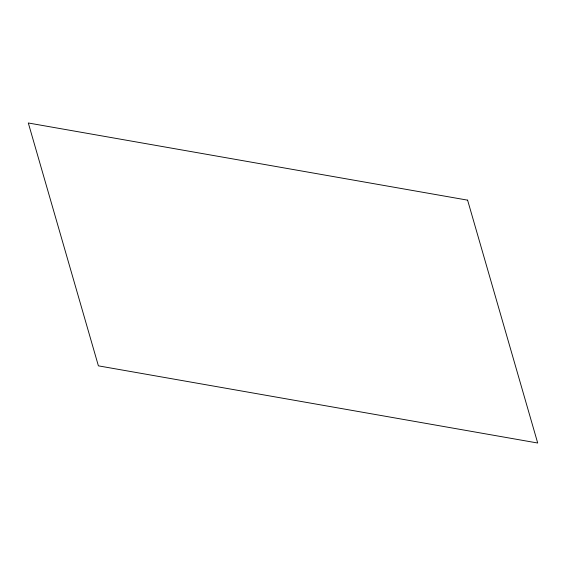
<?xml version="1.0" encoding="UTF-8"?>
<svg xmlns="http://www.w3.org/2000/svg" width="566" height="566" viewBox="0 0 566 566"><rect width="100%" height="100%" fill="white"/><g stroke="black" fill="none" stroke-linecap="round" stroke-linejoin="round"><path stroke-width="0.85" d="M467.601 200.152L28.3 122.985L98.399 365.848L537.7 443.015L467.601 200.152"/></g></svg>
